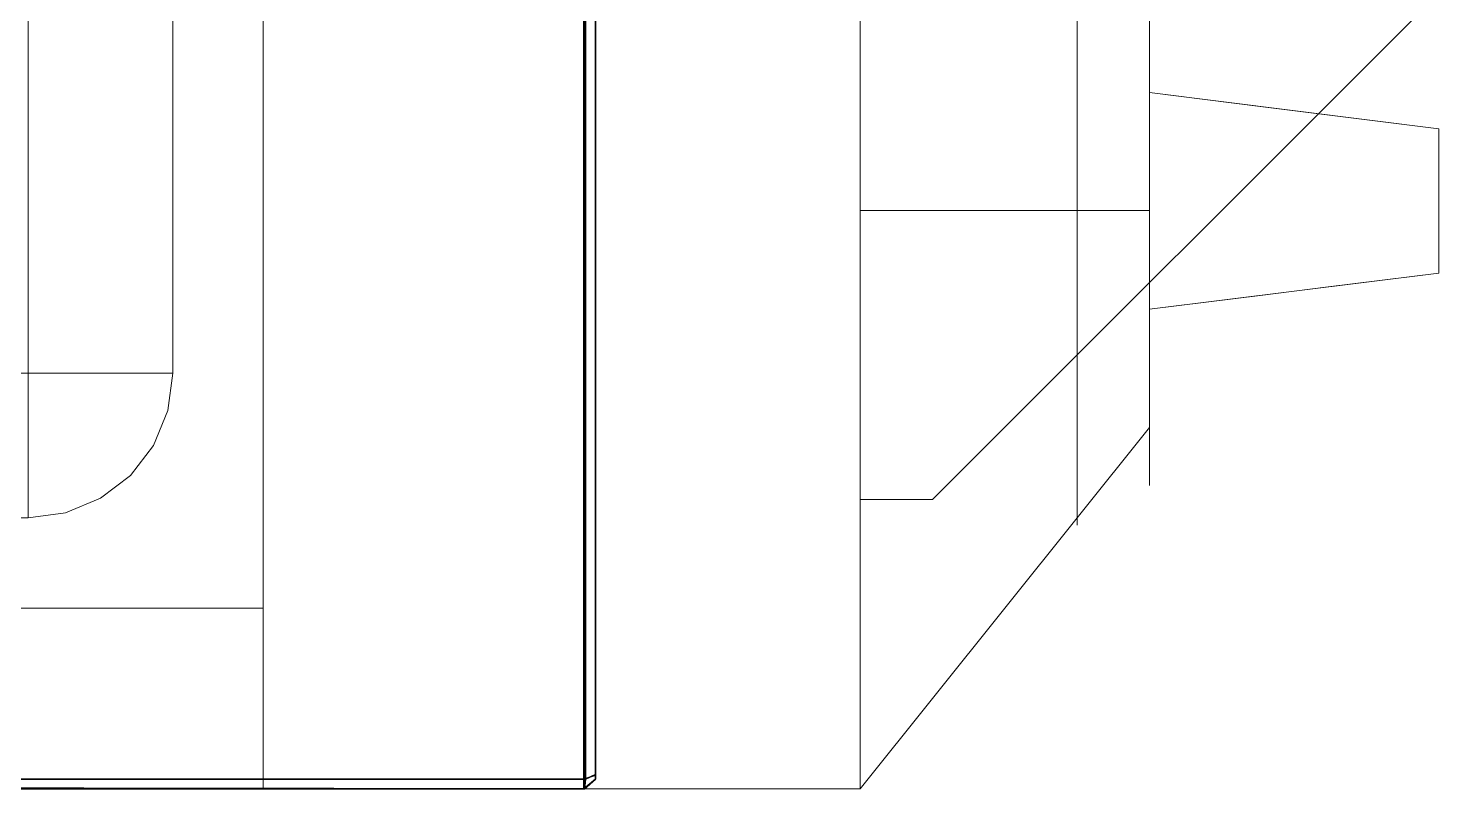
# Model space of a CAD drawing. Header units: inches. Extents: x 11 to 371, y 57 to 381.
# Drawn here: x 34.226 to 39.101, y 121 to 123.63 of the extents above; entities that cross this region are included whole.
import ezdxf

# ---------------------------------------------------------------- set-up
doc = ezdxf.new("R2010")
doc.units = ezdxf.units.IN
doc.header["$MEASUREMENT"] = 0
doc.layers.add('Equip', color=2, linetype='Continuous')
doc.layers.add('Stove', color=5, linetype='Continuous', lineweight=9)

# ---------------------------------------------------------------- blocks, each defined once
blk = doc.blocks.new('Range-Classic-D_83880-_3D_0')
for p, q in [((-11.6875, -26.375, 33.5313), (-12.5396, -26.375, 33.5313)), ((-12.5396, -26.375, 33.5313), (-12.5396, -26.375, 33.0312)), ((-12.5396, -26.375, 33.0312), (-11.6875, -26.375, 33.0312)), ((-11.6875, -26.375, 33.2812), (-12.5396, -26.375, 33.2812))]:
    blk.add_line(p, q)
for points in [[(-14.9375, -24.3125, 2), (-14.9375, -24.3125, 35.5625), (-14.9375, 0, 35.5625), (-14.9375, 0, 2)], [(-14.9375, 0, 2), (14.9375, 0, 2), (14.9375, -24.3125, 2), (-14.9375, -24.3125, 2)], [(-14.9375, 0, 35.5625), (-14.9375, -24.3125, 35.5625), (14.9375, -24.3125, 35.5625), (14.9375, 0, 35.5625)], [(-14.9375, -24.3125, 36), (-14.9375, 0, 36), (-14.9375, 0, 35.5625), (-14.9375, -24.3125, 35.5625)], [(-14.3125, -1.6875, 36), (-14.3125, -24.3125, 36), (-14.3125, -24.3125, 35.5625), (-14.3125, -1.6875, 35.5625)], [(-14, -23.5, 36.5625), (-14, -23.5, 37.0625), (-14, -2.5, 37.0625), (-14, -2.5, 36.5625)], [(-13.5, -21.0719, 36.5625), (-13.5, -21.0719, 37.0625), (-13.5, -23.5, 37.0625), (-13.5, -23.5, 36.5625)], [(-14, -23.5, 36.5625), (-13.5, -23.5, 36.5625), (-13.5, -23.5, 35.5625), (-14, -23.5, 35.5625)], [(-13.5, -23.5, 35.5625), (-13.5, -23.5, 36.5625), (-13.5, -24, 36.5625), (-13.5, -24, 35.5625)], [(-13.5, -23.5, 36.5625), (-13.5, -23.5, 37.0625), (-10.9049, -23.5, 37.0625), (-10.9049, -23.5, 36.5625)], [(-0.5, -24, 36.5625), (-0.5, -24, 37.0625), (-13.5, -24, 37.0625), (-13.5, -24, 36.5625)], [(14.9375, -26.375, 5.5), (-14.9375, -26.375, 5.5), (-14.9375, -24.3125, 5.5), (14.9375, -24.3125, 5.5)], [(-14.9375, -26.375, 5.5), (-14.9375, -26.375, 27.75), (-14.9375, -24.3125, 27.75), (-14.9375, -24.3125, 5.5)], [(-14.9375, -24.3125, 27.75), (-14.9375, -26.375, 27.75), (14.9375, -26.375, 27.75), (14.9375, -24.3125, 27.75)], [(14.9375, -24.3125, 2), (14.9375, -24.3125, 35.5625), (-14.9375, -24.3125, 35.5625), (-14.9375, -24.3125, 2)], [(-14.9375, -26.375, 5), (-14.9375, -24.3125, 5), (-14.9375, -24.3125, 2), (-14.9375, -26.375, 2)], [(-14.9375, -24.3125, 5), (14.9375, -24.3125, 5), (14.9375, -24.3125, 2), (-14.9375, -24.3125, 2)], [(-14.9375, -24.3125, 2), (14.9375, -24.3125, 2), (14.9375, -26.375, 2), (-14.9375, -26.375, 2)], [(-14.9375, -24.3125, 5), (-14.9375, -26.375, 5), (14.9375, -26.375, 5), (14.9375, -24.3125, 5)], [(-14.3125, -24.3125, 35.5625), (-14.3125, -24.3125, 36), (-14.9375, -24.3125, 36), (-14.9375, -24.3125, 35.5625)], [(-14.9375, -24.3125, 36), (14.9375, -24.3125, 36), (14.9375, -24.3125, 28), (-14.9375, -24.3125, 28)], [(-14.9375, -24.3125, 28), (14.9375, -24.3125, 28), (14.9375, -26.375, 28), (-14.9375, -26.375, 28)], [(-14.9375, -26.375, 36), (14.9375, -26.375, 36), (14.9375, -24.3125, 36), (-14.9375, -24.3125, 36)], [(-14.9375, -26.375, 28), (-14.9375, -26.375, 36), (-14.9375, -24.3125, 36), (-14.9375, -24.3125, 28)], [(14.9375, -26.375, 5), (-14.9375, -26.375, 5), (-14.9375, -26.375, 2), (14.9375, -26.375, 2)], [(-13.6875, -27.375, 36), (-14.9375, -26.375, 36), (-14.9375, -26.375, 35), (-13.6875, -27.375, 35)], [(-14.9375, -26.375, 36), (-14.1875, -26.375, 36), (-14.1875, -26.375, 35), (-14.9375, -26.375, 35)], [(14.9375, -26.375, 28), (14.9375, -26.375, 36), (-14.9375, -26.375, 36), (-14.9375, -26.375, 28)], [(-14.1875, -26.375, 36), (-13.4375, -26.375, 36), (-13.4375, -26.375, 35), (-14.1875, -26.375, 35)], [(-13.9375, -26.375, 27.25), (-13.9375, -26.375, 26.25), (-13.9375, -26.625, 26.25), (-13.9375, -26.625, 27.25)], [(-13.4375, -26.375, 36), (-12.9375, -26.375, 36), (-12.9375, -26.375, 35), (-13.4375, -26.375, 35)], [(-12.9375, -26.375, 35), (-12.9375, -26.375, 36), (-12.9375, -27.375, 36), (-12.9375, -27.375, 35)], [(-12.9375, -27.375, 35), (-12.9375, -27.375, 36), (-12.9375, -26.375, 36), (-12.9375, -26.375, 35)], [(-12.9375, -26.375, 36), (12.9375, -26.375, 36), (12.9375, -26.375, 35), (-12.9375, -26.375, 35)], [(12.9375, -26.375, 35), (12.9375, -27.375, 35), (-12.9375, -27.375, 35), (-12.9375, -26.375, 35)], [(12.9375, -26.375, 36), (-12.9375, -26.375, 36), (-12.9375, -27.375, 36), (12.9375, -27.375, 36)], [(-12.9375, -27.375, 36), (-13.6875, -27.375, 36), (-13.6875, -27.375, 35), (-12.9375, -27.375, 35)], [(-13.2791, -27.375, 30.8414), (-13.1541, -28.375, 30.805), (-13.1541, -28.375, 32.5312), (-13.2791, -27.375, 32.7211)], [(12.9375, -27.375, 36), (-12.9375, -27.375, 36), (-12.9375, -27.375, 35), (12.9375, -27.375, 35)], [(-12.5299, -27.375, 30.8681), (-12.5299, -27.375, 32.6944), (-12.6549, -28.375, 32.5312), (-12.6549, -28.375, 30.822)]]:
    blk.add_3dface(points)
for points, invisible_edges in [([(-14.3125, -1.6875, 35.5625), (-14.3125, -24.3125, 35.5625), (-14.9375, -24.3125, 35.5625), (-14.9375, 0, 35.5625)], 8), ([(-14.9375, -24.3125, 36), (-14.3125, -24.3125, 36), (-14.3125, -1.6875, 36), (-14.9375, 0, 36)], 4), ([(-14, -23.5, 36.5625), (-14, -2.5, 36.5625), (-13.5, -13.25, 36.5625)], 14), ([(-14, -2.5, 37.0625), (-14, -23.5, 37.0625), (-13.5, -12.75, 37.0625)], 14), ([(-14, -23.5, 37.0625), (-13.5, -15.6781, 37.0625), (-13.5, -13.25, 37.0625), (-13.5, -12.75, 37.0625)], 13), ([(-13.5, -15.6781, 36.5625), (-13.5, -15.9469, 36.5625), (-14, -23.5, 36.5625), (-13.5, -13.25, 36.5625)], 7), ([(-14, -23.5, 37.0625), (-13.5, -20.8031, 37.0625), (-13.5, -15.9469, 37.0625), (-13.5, -15.6781, 37.0625)], 13), ([(-13.5, -15.9469, 36.5625), (-13.5, -20.8031, 36.5625), (-14, -23.5, 36.5625)], 14), ([(-13.5, -21.0719, 36.5625), (-13.5, -23.5, 36.5625), (-14, -23.5, 36.5625), (-13.5, -20.8031, 36.5625)], 14), ([(-13.5, -21.0719, 37.0625), (-13.5, -20.8031, 37.0625), (-14, -23.5, 37.0625), (-13.5, -23.5, 37.0625)], 7), ([(-14, -23.5, 35.5625), (-13.983, -23.6294, 35.5625), (-13.983, -23.6294, 36.5625), (-14, -23.5, 36.5625)], 2), ([(-13.983, -23.6294, 35.5625), (-14, -23.5, 35.5625), (-13.5, -23.5, 35.5625), (-13.933, -23.75, 35.5625)], 4), ([(-13.5, -23.5, 36.5625), (-14, -23.5, 36.5625), (-13.983, -23.6294, 36.5625), (-13.933, -23.75, 36.5625)], 8), ([(-13.983, -23.6294, 36.5625), (-13.983, -23.6294, 37.0625), (-14, -23.5, 37.0625), (-14, -23.5, 36.5625)], 1), ([(-13.983, -23.6294, 36.5625), (-14, -23.5, 36.5625), (-13.5, -23.5, 36.5625), (-13.933, -23.75, 36.5625)], 6), ([(-14, -23.5, 37.0625), (-13.983, -23.6294, 37.0625), (-13.5, -23.5, 37.0625)], 14), ([(-13.5, -23.5, 37.0625), (-13.983, -23.6294, 37.0625), (-13.933, -23.75, 37.0625), (-13.8536, -23.8536, 37.0625)], 9), ([(-13.8536, -23.8536, 35.5625), (-13.933, -23.75, 35.5625), (-13.5, -23.5, 35.5625), (-13.75, -23.933, 35.5625)], 6), ([(-13.8536, -23.8536, 36.5625), (-13.75, -23.933, 36.5625), (-13.5, -23.5, 36.5625), (-13.933, -23.75, 36.5625)], 6), ([(-13.933, -23.75, 36.5625), (-13.5, -23.5, 36.5625), (-13.8536, -23.8536, 36.5625)], 3), ([(-13.75, -23.933, 36.5625), (-13.8536, -23.8536, 36.5625), (-13.5, -23.5, 36.5625), (-13.6294, -23.983, 36.5625)], 6), ([(-13.75, -23.933, 37.0625), (-13.6294, -23.983, 37.0625), (-13.5, -23.5, 37.0625), (-13.8536, -23.8536, 37.0625)], 6), ([(-13.6294, -23.983, 35.5625), (-13.75, -23.933, 35.5625), (-13.5, -23.5, 35.5625), (-13.5, -24, 35.5625)], 2), ([(-13.5, -23.5, 36.5625), (-13.75, -23.933, 36.5625), (-13.6294, -23.983, 36.5625), (-13.5, -24, 36.5625)], 1), ([(-13.5, -24, 36.5625), (-13.6294, -23.983, 36.5625), (-13.5, -23.5, 36.5625), (-10.9049, -23.5, 36.5625)], 10), ([(-13.5, -24, 37.0625), (-10.9049, -23.5, 37.0625), (-13.5, -23.5, 37.0625), (-13.6294, -23.983, 37.0625)], 5), ([(-13.5, -24, 36.5625), (-10.9049, -23.5, 36.5625), (-10.5951, -23.5, 36.5625), (-3.4049, -23.5, 36.5625)], 11), ([(-0.5, -24, 36.5625), (-13.5, -24, 36.5625), (-3.4049, -23.5, 36.5625)], 14), ([(-10.5951, -23.5, 37.0625), (-10.9049, -23.5, 37.0625), (-13.5, -24, 37.0625), (-3.4049, -23.5, 37.0625)], 7), ([(-13.5, -24, 37.0625), (-0.5, -24, 37.0625), (-3.4049, -23.5, 37.0625)], 14), ([(-13.983, -23.6294, 35.5625), (-13.933, -23.75, 35.5625), (-13.933, -23.75, 36.5625), (-13.983, -23.6294, 36.5625)], 10), ([(-13.983, -23.6294, 37.0625), (-13.983, -23.6294, 36.5625), (-13.933, -23.75, 36.5625), (-13.933, -23.75, 37.0625)], 5), ([(-13.8536, -23.8536, 36.5625), (-13.933, -23.75, 36.5625), (-13.933, -23.75, 35.5625), (-13.8536, -23.8536, 35.5625)], 10), ([(-13.933, -23.75, 37.0625), (-13.933, -23.75, 36.5625), (-13.8536, -23.8536, 36.5625), (-13.8536, -23.8536, 37.0625)], 5), ([(-13.8536, -23.8536, 35.5625), (-13.75, -23.933, 35.5625), (-13.75, -23.933, 36.5625), (-13.8536, -23.8536, 36.5625)], 10), ([(-13.75, -23.933, 36.5625), (-13.75, -23.933, 37.0625), (-13.8536, -23.8536, 37.0625), (-13.8536, -23.8536, 36.5625)], 5), ([(-13.75, -23.933, 35.5625), (-13.6294, -23.983, 35.5625), (-13.6294, -23.983, 36.5625), (-13.75, -23.933, 36.5625)], 10), ([(-13.75, -23.933, 37.0625), (-13.75, -23.933, 36.5625), (-13.6294, -23.983, 36.5625), (-13.6294, -23.983, 37.0625)], 5), ([(-13.5, -24, 35.5625), (-13.5, -24, 36.5625), (-13.6294, -23.983, 36.5625), (-13.6294, -23.983, 35.5625)], 4), ([(-13.6294, -23.983, 37.0625), (-13.6294, -23.983, 36.5625), (-13.5, -24, 36.5625), (-13.5, -24, 37.0625)], 1), ([(-14.9375, -24.3125, 5.5), (-14.9375, -24.3125, 27.75), (-8.9375, -24.3125, 22.75), (-8.9375, -24.3125, 9)], 10), ([(8.9375, -24.3125, 22.75), (-8.9375, -24.3125, 22.75), (-14.9375, -24.3125, 27.75), (14.9375, -24.3125, 27.75)], 10), ([(-14.9375, -24.3125, 5.5), (-8.9375, -24.3125, 9), (8.9375, -24.3125, 9), (14.9375, -24.3125, 5.5)], 5), ([(-8.9375, -26.375, 22.75), (8.9375, -26.375, 22.75), (14.9375, -26.375, 27.75), (-14.9375, -26.375, 27.75)], 10), ([(14.9375, -26.375, 5.5), (8.9375, -26.375, 9), (-8.9375, -26.375, 9), (-14.9375, -26.375, 5.5)], 5), ([(-8.9375, -26.375, 22.75), (-14.9375, -26.375, 27.75), (-14.9375, -26.375, 5.5), (-8.9375, -26.375, 9)], 5), ([(-13.6875, -27.375, 35), (-14.9375, -26.375, 35), (-14.1875, -26.375, 35), (-13.4375, -26.375, 35)], 8), ([(-14.1875, -26.375, 36), (-14.9375, -26.375, 36), (-13.6875, -27.375, 36), (-13.4375, -26.375, 36)], 4), ([(-13.6722, -26.375, 32.7925), (-12.9375, -26.375, 33.0313), (-12.9375, -26.375, 31.7812), (-14.1263, -26.375, 32.1675)], 4), ([(-13.6722, -26.375, 30.77), (-14.1263, -26.375, 31.395), (-12.9375, -26.375, 31.7812), (-12.9375, -26.375, 30.5312)], 2), ([(-14.1263, -26.375, 32.1675), (-12.9375, -26.375, 31.7812), (-14.1263, -26.375, 31.395)], 3), ([(-13.8993, -26.375, 32.48), (-14.1263, -26.375, 32.1675), (-14.0261, -27.125, 32.1349)], 14), ([(-14.1263, -26.375, 31.7812), (-14.0261, -27.125, 31.4276), (-14.0261, -27.125, 31.7812), (-14.1263, -26.375, 32.1675)], 5), ([(-13.8993, -26.375, 31.0825), (-13.8182, -27.125, 31.1414), (-14.1263, -26.375, 31.395)], 3), ([(-14.1263, -26.375, 31.395), (-13.8182, -27.125, 31.1414), (-14.0261, -27.125, 31.4276)], 13), ([(-14.1263, -26.375, 31.7812), (-14.1263, -26.375, 31.395), (-14.0261, -27.125, 31.4276)], 14), ([(-14.1263, -26.375, 32.1675), (-14.0261, -27.125, 31.7812), (-14.0261, -27.125, 32.1349)], 13), ([(-13.8182, -27.125, 32.4211), (-13.8993, -26.375, 32.48), (-14.0261, -27.125, 32.1349)], 3), ([(-13.9375, -26.375, 27.25), (-11.8746, -26.375, 27.25), (-11.8746, -26.375, 26.25), (-13.9375, -26.375, 26.25)], 2), ([(-11.8746, -26.375, 27.25), (-13.9375, -26.375, 27.25), (-13.9375, -26.625, 27.25), (-11.8086, -26.8764, 27.25)], 4), ([(-13.9375, -26.375, 26.25), (-11.8746, -26.375, 26.25), (-13.9375, -26.625, 26.25)], 2), ([(-11.8086, -26.8764, 26.25), (-12.25, -28.3125, 26.25), (-13.9375, -26.625, 26.25), (-11.8746, -26.375, 26.25)], 5), ([(-13.8182, -27.125, 31.1414), (-13.8993, -26.375, 31.0825), (-13.6103, -27.125, 30.8553)], 3), ([(-13.8993, -26.375, 31.0825), (-13.6722, -26.375, 30.77), (-13.6103, -27.125, 30.8553)], 14), ([(-13.8993, -26.375, 32.48), (-13.8182, -27.125, 32.4211), (-13.6722, -26.375, 32.7925)], 3), ([(-13.8182, -27.125, 32.4211), (-13.6103, -27.125, 32.7072), (-13.6722, -26.375, 32.7925)], 14), ([(-13.4375, -26.375, 35), (-12.9375, -26.375, 35), (-12.9375, -27.375, 35), (-13.6875, -27.375, 35)], 8), ([(-12.9375, -27.375, 36), (-12.9375, -26.375, 36), (-13.4375, -26.375, 36), (-13.6875, -27.375, 36)], 4), ([(-13.4051, -27.125, 32.7739), (-13.6722, -26.375, 32.7925), (-13.6103, -27.125, 32.7072)], 3), ([(-13.3049, -26.375, 32.9119), (-13.6722, -26.375, 32.7925), (-13.4051, -27.125, 32.7739)], 14), ([(-13.6103, -27.125, 30.8553), (-13.6722, -26.375, 30.77), (-13.4482, -26.375, 30.6972)], 13), ([(-13.2739, -27.125, 30.746), (-13.6103, -27.125, 30.8553), (-13.4482, -26.375, 30.6972)], 14), ([(-13.2739, -27.125, 30.746), (-13.4482, -26.375, 30.6972), (-13.1929, -26.375, 30.6142)], 13), ([(-13.3049, -26.375, 32.9119), (-13.4051, -27.125, 32.7739), (-13.1713, -27.125, 32.8499)], 13), ([(-13.3049, -26.375, 32.9119), (-13.1713, -27.125, 32.8499), (-12.9375, -26.375, 33.0313)], 3), ([(-13.2739, -27.125, 30.746), (-13.1929, -26.375, 30.6142), (-12.9375, -27.125, 30.6367)], 3), ([(-12.9375, -26.375, 30.5312), (-12.9375, -27.125, 30.6367), (-13.1929, -26.375, 30.6142)], 2), ([(-12.9375, -27.125, 32.9258), (-12.9375, -26.375, 33.0313), (-13.1713, -27.125, 32.8499)], 2), ([(-12.2028, -26.375, 32.7925), (-11.7487, -26.375, 32.1675), (-12.9375, -26.375, 31.7812), (-12.9375, -26.375, 33.0313)], 2), ([(-12.2028, -26.375, 30.77), (-12.9375, -26.375, 30.5312), (-12.9375, -26.375, 31.7812), (-11.7487, -26.375, 31.395)], 4), ([(-11.7487, -26.375, 32.1675), (-11.7487, -26.375, 31.395), (-12.9375, -26.375, 31.7812)], 14), ([(-12.9375, -27.125, 30.6367), (-12.9375, -26.375, 30.5312), (-12.7037, -27.125, 30.7126)], 2), ([(-12.9375, -26.375, 33.0313), (-12.9375, -27.125, 32.9258), (-12.6821, -26.375, 32.9483)], 2), ([(-12.5701, -26.375, 30.6506), (-12.7037, -27.125, 30.7126), (-12.9375, -26.375, 30.5312)], 3), ([(-12.6011, -27.125, 32.8165), (-12.6821, -26.375, 32.9483), (-12.9375, -27.125, 32.9258)], 3), ([(-12.5701, -26.375, 30.6506), (-12.4699, -27.125, 30.7886), (-12.7037, -27.125, 30.7126)], 13), ([(-12.6011, -27.125, 32.8165), (-12.4268, -26.375, 32.8653), (-12.6821, -26.375, 32.9483)], 13), ([(-12.6011, -27.125, 32.8165), (-12.2647, -27.125, 32.7072), (-12.4268, -26.375, 32.8653)], 14), ([(-12.5701, -26.375, 30.6506), (-12.2028, -26.375, 30.77), (-12.4699, -27.125, 30.7886)], 14), ([(-12.4699, -27.125, 30.7886), (-12.2028, -26.375, 30.77), (-12.2647, -27.125, 30.8553)], 3), ([(-12.2028, -26.375, 32.7925), (-12.4268, -26.375, 32.8653), (-12.2647, -27.125, 32.7072)], 14), ([(-13.9375, -26.625, 27.25), (-13.9375, -26.625, 26.25), (-12.25, -28.3125, 26.25), (-12.25, -28.3125, 27.25)], 4), ([(-11.8086, -26.8764, 27.25), (-13.9375, -26.625, 27.25), (-12.25, -28.3125, 27.25), (-11.6151, -27.3436, 27.25)], 5), ([(-12.9375, -27.125, 31.7812), (-12.9375, -27.125, 32.9258), (-13.6103, -27.125, 32.7072), (-14.0261, -27.125, 32.1349)], 8), ([(-12.9375, -27.125, 31.7812), (-14.0261, -27.125, 31.4276), (-13.6103, -27.125, 30.8553), (-12.9375, -27.125, 30.6367)], 1), ([(-14.0261, -27.125, 31.4276), (-12.9375, -27.125, 31.7812), (-14.0261, -27.125, 32.1349)], 3), ([(-13.8886, -27.125, 31.4722), (-13.7069, -27.125, 31.2222), (-13.7069, -27.375, 31.2222), (-13.8886, -27.375, 31.4722)], 10), ([(-13.8886, -27.125, 32.0903), (-13.8886, -27.125, 31.7812), (-13.8886, -27.375, 31.7812), (-13.8886, -27.375, 32.0903)], 10), ([(-13.8886, -27.375, 32.0903), (-13.7069, -27.375, 32.3403), (-13.7069, -27.125, 32.3403), (-13.8886, -27.125, 32.0903)], 10), ([(-13.8886, -27.125, 31.7812), (-13.8886, -27.125, 31.4722), (-13.8886, -27.375, 31.4722), (-13.8886, -27.375, 31.7812)], 10), ([(-12.9375, -27.125, 31.7812), (-12.9375, -27.125, 30.7813), (-13.5253, -27.125, 30.9722), (-13.8886, -27.125, 31.4722)], 8), ([(-12.9375, -27.125, 31.7812), (-13.8886, -27.125, 32.0903), (-13.5253, -27.125, 32.5903), (-12.9375, -27.125, 32.7812)], 1), ([(-13.8886, -27.125, 32.0903), (-12.9375, -27.125, 31.7812), (-13.8886, -27.125, 31.4722)], 3), ([(-13.5253, -27.375, 30.9722), (-13.7069, -27.375, 31.2222), (-13.7069, -27.125, 31.2222), (-13.5253, -27.125, 30.9722)], 10), ([(-13.5253, -27.125, 32.5903), (-13.7069, -27.125, 32.3403), (-13.7069, -27.375, 32.3403), (-13.5253, -27.375, 32.5903)], 10), ([(-13.3426, -27.125, 30.9129), (-13.5253, -27.375, 30.9722), (-13.5253, -27.125, 30.9722)], 3), ([(-13.5253, -27.375, 32.5903), (-13.3426, -27.375, 32.6496), (-13.5253, -27.125, 32.5903)], 14), ([(-13.2314, -27.375, 30.8767), (-13.5253, -27.375, 30.9722), (-13.3426, -27.125, 30.9129)], 14), ([(-13.2314, -27.125, 32.6858), (-13.5253, -27.125, 32.5903), (-13.3426, -27.375, 32.6496)], 14), ([(-13.2314, -27.375, 30.8767), (-13.3426, -27.125, 30.9129), (-13.14, -27.125, 30.8471)], 13), ([(-13.2314, -27.125, 32.6858), (-13.3426, -27.375, 32.6496), (-13.14, -27.375, 32.7154)], 13), ([(-13.2314, -27.125, 32.6858), (-13.14, -27.375, 32.7154), (-12.9375, -27.125, 32.7812)], 3), ([(-13.2314, -27.375, 30.8767), (-13.14, -27.125, 30.8471), (-12.9375, -27.375, 30.7813)], 3), ([(-12.9375, -27.125, 30.7813), (-12.9375, -27.375, 30.7813), (-13.14, -27.125, 30.8471)], 2), ([(-12.9375, -27.375, 32.7812), (-12.9375, -27.125, 32.7812), (-13.14, -27.375, 32.7154)], 2), ([(-12.9375, -27.125, 31.7812), (-11.8489, -27.125, 32.1349), (-12.2647, -27.125, 32.7072), (-12.9375, -27.125, 32.9258)], 1), ([(-12.9375, -27.125, 31.7812), (-12.9375, -27.125, 30.6367), (-12.2647, -27.125, 30.8553), (-11.8489, -27.125, 31.4276)], 8), ([(-12.9375, -27.125, 31.7812), (-11.8489, -27.125, 31.4276), (-11.8489, -27.125, 32.1349)], 13), ([(-12.9375, -27.125, 32.7812), (-12.9375, -27.375, 32.7812), (-12.735, -27.125, 32.7154)], 2), ([(-12.9375, -27.375, 30.7813), (-12.9375, -27.125, 30.7813), (-12.735, -27.375, 30.8471)], 2), ([(-12.6436, -27.125, 30.8767), (-12.735, -27.375, 30.8471), (-12.9375, -27.125, 30.7813)], 3), ([(-12.6436, -27.375, 32.6858), (-12.735, -27.125, 32.7154), (-12.9375, -27.375, 32.7812)], 3), ([(-12.9375, -27.125, 31.7812), (-11.9864, -27.125, 31.4722), (-12.3497, -27.125, 30.9722), (-12.9375, -27.125, 30.7813)], 1), ([(-12.9375, -27.125, 31.7812), (-12.9375, -27.125, 32.7812), (-12.3497, -27.125, 32.5903), (-11.9864, -27.125, 32.0903)], 8), ([(-12.9375, -27.125, 31.7812), (-11.9864, -27.125, 32.0903), (-11.9864, -27.125, 31.4722)], 13), ([(-12.6436, -27.375, 32.6858), (-12.5324, -27.125, 32.6496), (-12.735, -27.125, 32.7154)], 13), ([(-12.6436, -27.125, 30.8767), (-12.5324, -27.375, 30.9129), (-12.735, -27.375, 30.8471)], 13), ([(-12.6436, -27.375, 32.6858), (-12.3497, -27.375, 32.5903), (-12.5324, -27.125, 32.6496)], 14), ([(-12.6436, -27.125, 30.8767), (-12.3497, -27.125, 30.9722), (-12.5324, -27.375, 30.9129)], 14), ([(-12.5324, -27.125, 32.6496), (-12.3497, -27.375, 32.5903), (-12.3497, -27.125, 32.5903)], 3), ([(-12.3497, -27.375, 30.9722), (-12.5324, -27.375, 30.9129), (-12.3497, -27.125, 30.9722)], 14), ([(-12.3497, -27.375, 32.5903), (-12.1681, -27.375, 32.3403), (-12.1681, -27.125, 32.3403), (-12.3497, -27.125, 32.5903)], 10), ([(-12.3497, -27.125, 30.9722), (-12.1681, -27.125, 31.2222), (-12.1681, -27.375, 31.2222), (-12.3497, -27.375, 30.9722)], 10), ([(-13.5253, -27.375, 30.9722), (-12.9375, -27.375, 30.7813), (-12.9375, -27.375, 31.7812), (-13.8886, -27.375, 31.4722)], 4), ([(-13.5253, -27.375, 32.5903), (-13.8886, -27.375, 32.0903), (-12.9375, -27.375, 31.7812), (-12.9375, -27.375, 32.7812)], 2), ([(-13.8886, -27.375, 31.4722), (-12.9375, -27.375, 31.7812), (-13.8886, -27.375, 32.0903)], 3), ([(-12.9019, -27.375, 32.7806), (-13.2791, -27.375, 32.7211), (-13.2301, -27.7671, 32.6466)], 12), ([(-13.1541, -28.375, 30.805), (-13.2791, -27.375, 30.8414), (-12.9034, -28.375, 30.7818)], 2), ([(-12.9019, -27.375, 30.7819), (-12.9034, -28.375, 30.7818), (-13.2791, -27.375, 30.8414)], 3), ([(-13.2791, -27.375, 30.8414), (-13.2791, -27.375, 32.7211), (-12.9019, -27.375, 32.7806), (-12.9019, -27.375, 30.7819)], 4), ([(-12.3497, -27.375, 30.9722), (-11.9864, -27.375, 31.4722), (-12.9375, -27.375, 31.7812), (-12.9375, -27.375, 30.7813)], 2), ([(-12.3497, -27.375, 32.5903), (-12.9375, -27.375, 32.7812), (-12.9375, -27.375, 31.7812), (-11.9864, -27.375, 32.0903)], 4), ([(-11.9864, -27.375, 31.4722), (-11.9864, -27.375, 32.0903), (-12.9375, -27.375, 31.7812)], 14), ([(-12.5299, -27.375, 30.8681), (-12.6549, -28.375, 30.822), (-12.9034, -28.375, 30.7818)], 12), ([(-12.9019, -27.375, 30.7819), (-12.5299, -27.375, 30.8681), (-12.9034, -28.375, 30.7818)], 14), ([(-12.9019, -27.375, 32.7806), (-12.7608, -27.6299, 32.7038), (-12.5299, -27.375, 32.6944)], 3), ([(-12.5299, -27.375, 32.6944), (-12.5299, -27.375, 30.8681), (-12.9019, -27.375, 30.7819), (-12.9019, -27.375, 32.7806)], 4), ([(-12.7608, -27.6299, 32.7038), (-12.5789, -27.7671, 32.6304), (-12.5299, -27.375, 32.6944)], 13), ([(-13.2031, -27.9829, 32.6057), (-12.9106, -27.875, 32.6561), (-13.2301, -27.7671, 32.6466)], 3), ([(-12.6169, -28.071, 32.5808), (-12.5789, -27.7671, 32.6304), (-12.7396, -27.9191, 32.6323)], 14), ([(-12.9584, -28.375, 32.5312), (-12.8506, -28.375, 32.5312), (-12.9106, -27.875, 32.6561)], 14), ([(-13.2031, -27.9829, 32.6057), (-13.1541, -28.375, 32.5312), (-12.9584, -28.375, 32.5312)], 12), ([(-12.8506, -28.375, 32.5312), (-12.6549, -28.375, 32.5312), (-12.6169, -28.071, 32.5808)], 12), ([(-13.1541, -28.375, 32.5312), (-13.1541, -28.375, 30.805), (-12.9034, -28.375, 30.7818), (-12.6549, -28.375, 30.822)], 8), ([(-12.6549, -28.375, 32.5312), (-13.1541, -28.375, 32.5312), (-12.6549, -28.375, 30.822)], 2)]:
    blk.add_3dface(points, dxfattribs=dict(invisible_edges=invisible_edges))
at = {"layer": 'Stove', "invisible_edges": 15}
for points in [[(-13.2301, -27.7671, 32.6466), (-12.9106, -27.875, 32.6561), (-12.9019, -27.375, 32.7806)], [(-12.9106, -27.875, 32.6561), (-12.7608, -27.6299, 32.7038), (-12.9019, -27.375, 32.7806)], [(-12.9106, -27.875, 32.6561), (-12.7396, -27.9191, 32.6323), (-12.7608, -27.6299, 32.7038)], [(-12.7608, -27.6299, 32.7038), (-12.7396, -27.9191, 32.6323), (-12.5789, -27.7671, 32.6304)], [(-12.9106, -27.875, 32.6561), (-13.2031, -27.9829, 32.6057), (-12.9584, -28.375, 32.5312)], [(-12.8506, -28.375, 32.5312), (-12.7396, -27.9191, 32.6323), (-12.9106, -27.875, 32.6561)], [(-12.6169, -28.071, 32.5808), (-12.7396, -27.9191, 32.6323), (-12.8506, -28.375, 32.5312)]]:
    blk.add_3dface(points, dxfattribs=at)
blk = doc.blocks.new('Millennia 36 Wall Hood - Model MH3612S 1292842009')
mesh = blk.add_polyface()
corners = [(0.04, -0.41), (0.04, -22.2069), (0.04, -25.46), (0, -25.46, 0.04), (0, -22.2069, 0.04), (0, -0.41, 0.04), (0, -0.04, 0.04), (0.04, 0)]
mesh.append_faces([[corners[k] for k in face] for face in [(0, 5, 6, 7)]], dxfattribs={"vtx0": -1})
mesh.append_faces([[corners[k] for k in face] for face in [(0, 3, 4, 5)]], dxfattribs={"vtx0": -1, "vtx3": -1})
mesh.append_faces([[corners[k] for k in face] for face in [(0, 1, 2, 3)]], dxfattribs={"vtx3": -1})
mesh = blk.add_polyface()
corners = [(35.835, -25.46), (0.04, -25.46), (0.04, -22.2069), (35.1833, -22.2069), (35.1833, -0.41), (35.1803, 0), (35.835, 0), (35.835, -0.41)]
mesh.append_faces([[corners[k] for k in face] for face in [(0, 6, 7)]], dxfattribs={"vtx0": -1})
mesh.append_faces([[corners[k] for k in face] for face in [(0, 2, 3), (0, 3, 4), (0, 4, 5), (0, 5, 6)]], dxfattribs={"vtx0": -1, "vtx2": -1})
mesh.append_faces([[corners[k] for k in face] for face in [(0, 1, 2)]], dxfattribs={"vtx2": -1})
mesh = blk.add_polyface()
corners = [(0, -0.04, 0.04), (0, -22.2069, 0.04), (0, -25.46, 0.04), (0, -25.462, 1.5366), (0, -11.8663, 11.96), (0, -0.04, 11.96)]
mesh.append_faces([[corners[k] for k in face] for face in [(0, 3, 4, 5)]], dxfattribs={"vtx0": -1})
mesh.append_faces([[corners[k] for k in face] for face in [(0, 1, 2, 3)]], dxfattribs={"vtx3": -1})
mesh = blk.add_polyface()
corners = [(0, -25.462, 1.5366), (0.04, -25.4662, 1.5838), (0.04, -11.9116, 11.9756), (0, -11.8663, 11.96)]
mesh.append_faces([[corners[k] for k in face] for face in [(0, 1, 2, 3)]])
mesh = blk.add_polyface()
corners = [(35.835, -25.4662, 1.5838), (35.835, -11.9116, 11.9756), (0.04, -11.9116, 11.9756), (0.04, -25.4662, 1.5838)]
mesh.append_faces([[corners[k] for k in face] for face in [(0, 1, 2, 3)]])
mesh = blk.add_polyface()
corners = [(0.04, -25.5, 1.4937), (0, -25.462, 1.5366), (0, -25.46, 0.04), (0.04, -25.5, 0.0566)]
mesh.append_faces([[corners[k] for k in face] for face in [(0, 1, 2, 3)]])
mesh = blk.add_polyface()
corners = [(0.04, -25.46), (0.0566, -25.5, 0.04), (0.04, -25.5, 0.0566), (0, -25.46, 0.04)]
mesh.append_faces([[corners[k] for k in face] for face in [(0, 1, 2, 3)]])
mesh = blk.add_polyface()
corners = [(0.0594, -25.5, 1.5179), (0.04, -25.4662, 1.5838), (0, -25.462, 1.5366), (0.04, -25.5, 1.4937)]
mesh.append_faces([[corners[k] for k in face] for face in [(0, 1, 2, 3)]])
mesh = blk.add_polyface()
corners = [(0.0566, -25.5, 0.04), (0.04, -25.46), (35.835, -25.46), (35.8184, -25.5, 0.04)]
mesh.append_faces([[corners[k] for k in face] for face in [(0, 1, 2, 3)]])
mesh = blk.add_polyface()
corners = [(35.8157, -25.5, 1.5179), (35.835, -25.4662, 1.5838), (0.04, -25.4662, 1.5838), (0.0594, -25.5, 1.5179)]
mesh.append_faces([[corners[k] for k in face] for face in [(0, 1, 2, 3)]])
mesh = blk.add_polyface()
corners = [(0.0566, -25.5, 0.04), (35.8184, -25.5, 0.04), (35.835, -25.5, 0.0566), (35.835, -25.5, 1.4937), (35.8157, -25.5, 1.5179), (0.0594, -25.5, 1.5179), (0.04, -25.5, 1.4937), (0.04, -25.5, 0.0566)]
mesh.append_faces([[corners[k] for k in face] for face in [(0, 5, 6, 7)]], dxfattribs={"vtx0": -1})
mesh.append_faces([[corners[k] for k in face] for face in [(0, 3, 4, 5)]], dxfattribs={"vtx0": -1, "vtx3": -1})
mesh.append_faces([[corners[k] for k in face] for face in [(0, 1, 2, 3)]], dxfattribs={"vtx3": -1})

msp = doc.modelspace()

# ---------------------------------------------------------------- block references
at = {"layer": 'Equip', "xscale": 0.83, "rotation": 90}
msp.add_blockref('Millennia 36 Wall Hood - Model MH3612S 1292842009', (10.6865, 121, 57.04), dxfattribs=at)
at = {"layer": 'Stove', "rotation": 90}
msp.add_blockref('Range-Classic-D_83880-_3D_0', (10.7265, 135.9375), dxfattribs=at)

doc.saveas('drawing.dxf')
